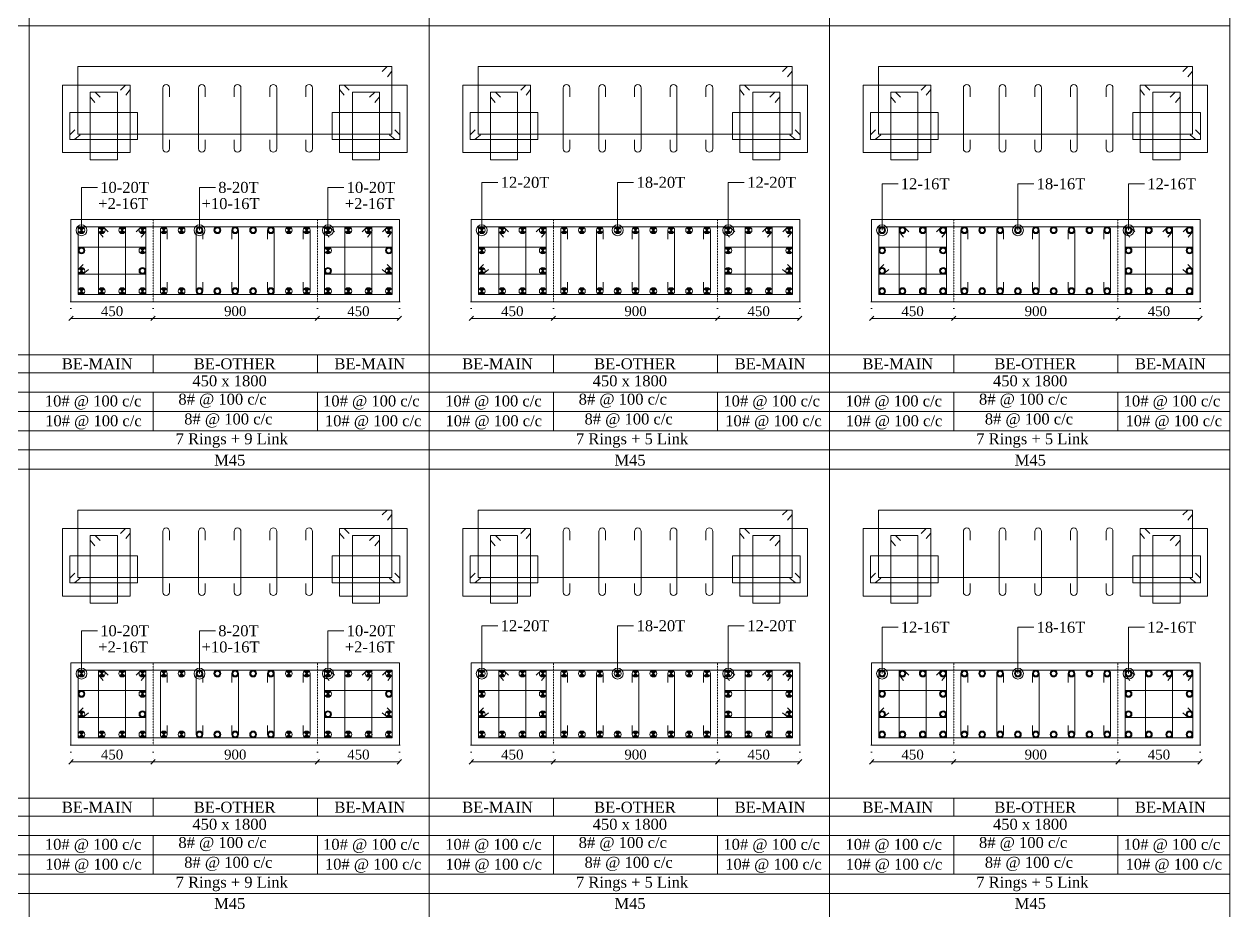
# Model space of a CAD drawing. Header units: millimetres. Extents: x 303 to 27724, y 300 to 68956.
# Drawn here: x 21117 to 27724, y 8264 to 13120 of the extents above; entities that cross this region are included whole.
import ezdxf

# ---------------------------------------------------------------- set-up
doc = ezdxf.new("R2010")
doc.units = ezdxf.units.MM
doc.linetypes.add('DOT2', pattern=[0.125, 0, -0.125])
doc.linetypes.add('HIDDEN', pattern=[0.375, 0.25, -0.125])
doc.layers.get('Defpoints').update_dxf_attribs({"lineweight": 0})
for name, color, linetype, lineweight in [('S-COL. STEEL DIA', 1, 'Continuous', 9), ('S-DIM FOOTING', 7, 'Continuous', 0), ('S-SECTION', 5, 'Continuous', 0), ('S-SECTION MARK', 7, 'Continuous', 0), ('S-SHEET', 7, 'Continuous', 0), ('S-STEEL', 1, 'Continuous', 9), ('S-STEEL-1', 1, 'Continuous', 0), ('S-TEXT', 7, 'Continuous', 0)]:
    doc.layers.add(name, color=color, linetype=linetype, lineweight=lineweight)
doc.styles.add('AR', font='ARIALUNI.TTF', dxfattribs={"width": 0.8})
doc.styles.add('S-ROMANS', font='times.ttf')
doc.styles.add('TEXT', font='times.ttf')
doc.dimstyles.new('100', dxfattribs={"dimtxt": 180, "dimasz": 80, "dimexe": 0.18, "dimexo": 0.0625, "dimgap": 1, "dimtad": 1, "dimdec": 0, "dimzin": 0, "dimdsep": 46, "dimtxsty": 'AR', "dimblk": 'DOT', "dimcen": 0.09, "dimse1": 1, "dimse2": 1, "dimclrd": 50, "dimclrt": 256, "dimadec": 0, "dimazin": 0, "dimtfac": 1, "dimtdec": 0, "dimtix": 1, "dimtofl": 0, "dimtmove": 2, "dimatfit": 0, "dimfxl": 1, "dimtolj": 1, "dimtzin": 0, "dimlwd": -1, "dimarcsym": 0})
doc.dimstyles.new('SETU', dxfattribs={"dimtxt": 230, "dimasz": 0.2, "dimexe": 0.1, "dimexo": 0.1, "dimgap": 0.05, "dimtad": 1, "dimdec": 0, "dimzin": 0, "dimdsep": 46, "dimtxsty": 'TEXT', "dimblk": 'OBLIQUE', "dimcen": 0.09, "dimdle": 0.1, "dimclrd": 4, "dimclre": 256, "dimclrt": 256, "dimadec": 1, "dimazin": 0, "dimtfac": 1, "dimtdec": 0, "dimtix": 1, "dimtofl": 0, "dimtmove": 2, "dimatfit": 0, "dimfxl": 1, "dimtolj": 1, "dimtzin": 0, "dimlwd": -1, "dimlwe": -1, "dimarcsym": 1})

# ---------------------------------------------------------------- blocks, each defined once
blk = doc.blocks.new('*U18')
at = {"layer": 'S-COL. STEEL DIA'}
h = blk.add_hatch(color=256, dxfattribs=at)
h.dxf.hatch_style = 1
h.paths.add_polyline_path([(0, 0), (0, -18.5, 0.198912), (13, -13)])
h.paths.add_polyline_path([(0, 0), (-13, -13, 0.198912), (0, -18.5)])
h.paths.add_polyline_path([(0, 18.5, 0.198912), (-13, 13), (0, 0)])
h.paths.add_polyline_path([(13, 13, 0.198912), (0, 18.5), (0, 0)])
at = {"layer": 'S-COL. STEEL DIA', "lineweight": 5}
for p, q in [((-13, 13), (13, -13)), ((13, 13), (-13, -13))]:
    blk.add_line(p, q, dxfattribs=at)
blk.add_circle((0, 0), 18.5, dxfattribs=at)
blk = doc.blocks.new('*U4')
at = {"layer": 'S-COL. STEEL DIA'}
h = blk.add_hatch(color=256, dxfattribs=at)
h.dxf.hatch_style = 1
h.paths.add_polyline_path([(-18.5, 0, 1), (18.5, 0, 1)])
h.paths.add_polyline_path([(13, 0, -1), (-13, 0, -1)], flags=16)
at = {"layer": 'S-COL. STEEL DIA', "lineweight": 5}
for radius in [18.5, 13]:
    blk.add_circle((0, 0), radius, dxfattribs=at)
blk = doc.blocks.new('_Oblique')
at = {"color": 0, "linetype": 'ByBlock', "lineweight": -2}
blk.add_line((-0.5, -0.5), (0.5, 0.5), dxfattribs=at)
blk = doc.blocks.new('*D959')
at = {"layer": 'Defpoints', "color": 0}
for p in [(1850274.2, 621921.4), (1850724.2, 621921.4), (1850724.2, 621829.9)]:
    blk.add_point(p, dxfattribs=at)
at = {"layer": 'S-DIM FOOTING', "linetype": 'DOT2', "ltscale": 300}
for p, q in [((1850274.2, 621921.3), (1850274.2, 621829.8)), ((1850724.2, 621921.3), (1850724.2, 621829.8))]:
    blk.add_line(p, q, dxfattribs=at)
at = {"layer": 'S-DIM FOOTING', "ltscale": 300}
blk.add_line((1850274.1, 621829.9), (1850724.3, 621829.9), dxfattribs=at)
at = {"layer": 'S-DIM FOOTING', "linetype": 'ByBlock', "xscale": 24, "yscale": 24, "zscale": 24, "rotation": 180}
blk.add_blockref('_Oblique', (1850274.2, 621829.9), dxfattribs=at)
at = {"layer": 'S-DIM FOOTING', "linetype": 'ByBlock', "xscale": 24, "yscale": 24, "zscale": 24}
blk.add_blockref('_Oblique', (1850724.2, 621829.9), dxfattribs=at)
at = {"layer": 'S-DIM FOOTING', "insert": (1850499.2, 621869.4), "char_height": 54, "attachment_point": 5, "style": 'TEXT'}
blk.add_mtext('\\A1;450', dxfattribs=at)
blk = doc.blocks.new('*D960')
at = {"layer": 'Defpoints', "color": 0}
for p in [(1850724.2, 621921.4), (1851624.2, 621921.4), (1850724.2, 621829.9)]:
    blk.add_point(p, dxfattribs=at)
at = {"layer": 'S-DIM FOOTING', "linetype": 'DOT2', "ltscale": 300}
for p, q in [((1850724.2, 621921.3), (1850724.2, 621829.8)), ((1851624.2, 621921.3), (1851624.2, 621829.8))]:
    blk.add_line(p, q, dxfattribs=at)
at = {"layer": 'S-DIM FOOTING', "ltscale": 300}
blk.add_line((1851624.3, 621829.9), (1850724.1, 621829.9), dxfattribs=at)
at = {"layer": 'S-DIM FOOTING', "linetype": 'ByBlock', "xscale": 24, "yscale": 24, "zscale": 24, "rotation": 180}
blk.add_blockref('_Oblique', (1850724.2, 621829.9), dxfattribs=at)
at = {"layer": 'S-DIM FOOTING', "linetype": 'ByBlock', "xscale": 24, "yscale": 24, "zscale": 24}
blk.add_blockref('_Oblique', (1851624.2, 621829.9), dxfattribs=at)
at = {"layer": 'S-DIM FOOTING', "insert": (1851174.2, 621869.5), "char_height": 54, "attachment_point": 5, "style": 'TEXT'}
blk.add_mtext('\\A1;900', dxfattribs=at)
blk = doc.blocks.new('*D961')
at = {"layer": 'Defpoints', "color": 0}
for p in [(1851624.2, 621921.4), (1852074.2, 621921.4), (1852074.2, 621829.9)]:
    blk.add_point(p, dxfattribs=at)
at = {"layer": 'S-DIM FOOTING', "linetype": 'DOT2', "ltscale": 300}
for p, q in [((1851624.2, 621921.3), (1851624.2, 621829.8)), ((1852074.2, 621921.3), (1852074.2, 621829.8))]:
    blk.add_line(p, q, dxfattribs=at)
at = {"layer": 'S-DIM FOOTING', "ltscale": 300}
blk.add_line((1851624.1, 621829.9), (1852074.3, 621829.9), dxfattribs=at)
at = {"layer": 'S-DIM FOOTING', "linetype": 'ByBlock', "xscale": 24, "yscale": 24, "zscale": 24, "rotation": 180}
blk.add_blockref('_Oblique', (1851624.2, 621829.9), dxfattribs=at)
at = {"layer": 'S-DIM FOOTING', "linetype": 'ByBlock', "xscale": 24, "yscale": 24, "zscale": 24}
blk.add_blockref('_Oblique', (1852074.2, 621829.9), dxfattribs=at)
at = {"layer": 'S-DIM FOOTING', "insert": (1851849.2, 621869.4), "char_height": 54, "attachment_point": 5, "style": 'TEXT'}
blk.add_mtext('\\A1;450', dxfattribs=at)
blk = doc.blocks.new('_Dot')
at = {"linetype": 'ByBlock', "lineweight": -2}
blk.add_line((-0.5, 0), (-1, 0), dxfattribs=at)
at = {"linetype": 'ByBlock', "const_width": 0.5}
blk.add_lwpolyline([(-0.25, 0, 1), (0.25, 0, 1)], format="xyb", close=True, dxfattribs=at)
blk = doc.blocks.new('*D962')
at = {"layer": 'Defpoints', "color": 0}
for p in [(1852467.8, 621921.4), (1852917.8, 621921.4), (1852917.8, 621829.9)]:
    blk.add_point(p, dxfattribs=at)
at = {"layer": 'S-DIM FOOTING', "linetype": 'DOT2', "ltscale": 300}
for p, q in [((1852467.8, 621921.3), (1852467.8, 621829.8)), ((1852917.8, 621921.3), (1852917.8, 621829.8))]:
    blk.add_line(p, q, dxfattribs=at)
at = {"layer": 'S-DIM FOOTING', "ltscale": 300}
blk.add_line((1852467.6, 621829.9), (1852917.9, 621829.9), dxfattribs=at)
at = {"layer": 'S-DIM FOOTING', "linetype": 'ByBlock', "xscale": 24, "yscale": 24, "zscale": 24, "rotation": 180}
blk.add_blockref('_Oblique', (1852467.8, 621829.9), dxfattribs=at)
at = {"layer": 'S-DIM FOOTING', "linetype": 'ByBlock', "xscale": 24, "yscale": 24, "zscale": 24}
blk.add_blockref('_Oblique', (1852917.8, 621829.9), dxfattribs=at)
at = {"layer": 'S-DIM FOOTING', "insert": (1852692.8, 621869.4), "char_height": 54, "attachment_point": 5, "style": 'TEXT'}
blk.add_mtext('\\A1;450', dxfattribs=at)
blk = doc.blocks.new('*D963')
at = {"layer": 'Defpoints', "color": 0}
for p in [(1852917.8, 621921.4), (1853817.8, 621921.4), (1852917.8, 621829.9)]:
    blk.add_point(p, dxfattribs=at)
at = {"layer": 'S-DIM FOOTING', "linetype": 'DOT2', "ltscale": 300}
for p, q in [((1852917.8, 621921.3), (1852917.8, 621829.8)), ((1853817.8, 621921.3), (1853817.8, 621829.8))]:
    blk.add_line(p, q, dxfattribs=at)
at = {"layer": 'S-DIM FOOTING', "ltscale": 300}
blk.add_line((1853817.9, 621829.9), (1852917.6, 621829.9), dxfattribs=at)
at = {"layer": 'S-DIM FOOTING', "linetype": 'ByBlock', "xscale": 24, "yscale": 24, "zscale": 24, "rotation": 180}
blk.add_blockref('_Oblique', (1852917.8, 621829.9), dxfattribs=at)
at = {"layer": 'S-DIM FOOTING', "linetype": 'ByBlock', "xscale": 24, "yscale": 24, "zscale": 24}
blk.add_blockref('_Oblique', (1853817.8, 621829.9), dxfattribs=at)
at = {"layer": 'S-DIM FOOTING', "insert": (1853367.8, 621869.5), "char_height": 54, "attachment_point": 5, "style": 'TEXT'}
blk.add_mtext('\\A1;900', dxfattribs=at)
blk = doc.blocks.new('*D964')
at = {"layer": 'Defpoints', "color": 0}
for p in [(1853817.8, 621921.4), (1854267.8, 621921.4), (1854267.8, 621829.9)]:
    blk.add_point(p, dxfattribs=at)
at = {"layer": 'S-DIM FOOTING', "linetype": 'DOT2', "ltscale": 300}
for p, q in [((1853817.8, 621921.3), (1853817.8, 621829.8)), ((1854267.8, 621921.3), (1854267.8, 621829.8))]:
    blk.add_line(p, q, dxfattribs=at)
at = {"layer": 'S-DIM FOOTING', "ltscale": 300}
blk.add_line((1853817.6, 621829.9), (1854267.9, 621829.9), dxfattribs=at)
at = {"layer": 'S-DIM FOOTING', "linetype": 'ByBlock', "xscale": 24, "yscale": 24, "zscale": 24, "rotation": 180}
blk.add_blockref('_Oblique', (1853817.8, 621829.9), dxfattribs=at)
at = {"layer": 'S-DIM FOOTING', "linetype": 'ByBlock', "xscale": 24, "yscale": 24, "zscale": 24}
blk.add_blockref('_Oblique', (1854267.8, 621829.9), dxfattribs=at)
at = {"layer": 'S-DIM FOOTING', "insert": (1854042.8, 621869.4), "char_height": 54, "attachment_point": 5, "style": 'TEXT'}
blk.add_mtext('\\A1;450', dxfattribs=at)
blk = doc.blocks.new('*D1011')
at = {"layer": 'Defpoints', "color": 0}
for p in [(1854661.3, 621921.4), (1855111.3, 621921.4), (1855111.3, 621829.9)]:
    blk.add_point(p, dxfattribs=at)
at = {"layer": 'S-DIM FOOTING', "linetype": 'DOT2', "ltscale": 300}
for p, q in [((1854661.3, 621921.3), (1854661.3, 621829.8)), ((1855111.3, 621921.3), (1855111.3, 621829.8))]:
    blk.add_line(p, q, dxfattribs=at)
at = {"layer": 'S-DIM FOOTING', "ltscale": 300}
blk.add_line((1854661.2, 621829.9), (1855111.4, 621829.9), dxfattribs=at)
at = {"layer": 'S-DIM FOOTING', "linetype": 'ByBlock', "xscale": 24, "yscale": 24, "zscale": 24, "rotation": 180}
blk.add_blockref('_Oblique', (1854661.3, 621829.9), dxfattribs=at)
at = {"layer": 'S-DIM FOOTING', "linetype": 'ByBlock', "xscale": 24, "yscale": 24, "zscale": 24}
blk.add_blockref('_Oblique', (1855111.3, 621829.9), dxfattribs=at)
at = {"layer": 'S-DIM FOOTING', "insert": (1854886.3, 621869.4), "char_height": 54, "attachment_point": 5, "style": 'TEXT'}
blk.add_mtext('\\A1;450', dxfattribs=at)
blk = doc.blocks.new('*D1012')
at = {"layer": 'Defpoints', "color": 0}
for p in [(1855111.3, 621921.4), (1856011.3, 621921.4), (1855111.3, 621829.9)]:
    blk.add_point(p, dxfattribs=at)
at = {"layer": 'S-DIM FOOTING', "linetype": 'DOT2', "ltscale": 300}
for p, q in [((1855111.3, 621921.3), (1855111.3, 621829.8)), ((1856011.3, 621921.3), (1856011.3, 621829.8))]:
    blk.add_line(p, q, dxfattribs=at)
at = {"layer": 'S-DIM FOOTING', "ltscale": 300}
blk.add_line((1856011.4, 621829.9), (1855111.2, 621829.9), dxfattribs=at)
at = {"layer": 'S-DIM FOOTING', "linetype": 'ByBlock', "xscale": 24, "yscale": 24, "zscale": 24, "rotation": 180}
blk.add_blockref('_Oblique', (1855111.3, 621829.9), dxfattribs=at)
at = {"layer": 'S-DIM FOOTING', "linetype": 'ByBlock', "xscale": 24, "yscale": 24, "zscale": 24}
blk.add_blockref('_Oblique', (1856011.3, 621829.9), dxfattribs=at)
at = {"layer": 'S-DIM FOOTING', "insert": (1855561.3, 621869.5), "char_height": 54, "attachment_point": 5, "style": 'TEXT'}
blk.add_mtext('\\A1;900', dxfattribs=at)
blk = doc.blocks.new('*D1013')
at = {"layer": 'Defpoints', "color": 0}
for p in [(1856011.3, 621921.4), (1856461.3, 621921.4), (1856461.3, 621829.9)]:
    blk.add_point(p, dxfattribs=at)
at = {"layer": 'S-DIM FOOTING', "linetype": 'DOT2', "ltscale": 300}
for p, q in [((1856011.3, 621921.3), (1856011.3, 621829.8)), ((1856461.3, 621921.3), (1856461.3, 621829.8))]:
    blk.add_line(p, q, dxfattribs=at)
at = {"layer": 'S-DIM FOOTING', "ltscale": 300}
blk.add_line((1856011.2, 621829.9), (1856461.4, 621829.9), dxfattribs=at)
at = {"layer": 'S-DIM FOOTING', "linetype": 'ByBlock', "xscale": 24, "yscale": 24, "zscale": 24, "rotation": 180}
blk.add_blockref('_Oblique', (1856011.3, 621829.9), dxfattribs=at)
at = {"layer": 'S-DIM FOOTING', "linetype": 'ByBlock', "xscale": 24, "yscale": 24, "zscale": 24}
blk.add_blockref('_Oblique', (1856461.3, 621829.9), dxfattribs=at)
at = {"layer": 'S-DIM FOOTING', "insert": (1856236.3, 621869.4), "char_height": 54, "attachment_point": 5, "style": 'TEXT'}
blk.add_mtext('\\A1;450', dxfattribs=at)
blk = doc.blocks.new('ERG')
at = {"layer": 'S-SECTION', "color": 8, "linetype": 'HIDDEN', "ltscale": 0.1, "elevation": 2.5}
for points in [[(1850724.2, 621921.4), (1850724.2, 622371.4), (1850274.2, 622371.4), (1850274.2, 621921.4)], [(1851624.2, 621921.4), (1851624.2, 622371.4), (1852074.2, 622371.4), (1852074.2, 621921.4)], [(1852917.8, 621921.4), (1852917.8, 622371.4), (1852467.8, 622371.4), (1852467.8, 621921.4)], [(1853817.8, 621921.4), (1853817.8, 622371.4), (1854267.8, 622371.4), (1854267.8, 621921.4)]]:
    blk.add_lwpolyline(points, close=True, dxfattribs=at)
at = {"layer": 'S-SECTION', "elevation": 2.5}
for points in [[(1850274.2, 622371.4), (1850274.2, 621921.4), (1852074.2, 621921.4), (1852074.2, 622371.4)], [(1852467.8, 622371.4), (1852467.8, 621921.4), (1854267.8, 621921.4), (1854267.8, 622371.4)]]:
    blk.add_lwpolyline(points, close=True, dxfattribs=at)
at = {"layer": 'S-SHEET'}
for p, q in [((1850724.2, 621631.3, 2.2), (1850724.2, 621531.7, 2.2)), ((1851624.2, 621631.3, 2.2), (1851624.2, 621531.7, 2.2)), ((1852917.8, 621631.3, 2.2), (1852917.8, 621531.7, 2.2)), ((1853817.8, 621631.3, 2.2), (1853817.8, 621531.7, 2.2)), ((1850724.2, 621426.5, 2.2), (1850724.2, 621215.2, 2.2)), ((1851624.2, 621426.5, 2.2), (1851624.2, 621215.2, 2.2)), ((1852917.8, 621426.5, 2.2), (1852917.8, 621215.2, 2.2)), ((1853817.8, 621426.5, 2.2), (1853817.8, 621215.2, 2.2))]:
    blk.add_line(p, q, dxfattribs=at)
at = {"layer": 'S-STEEL', "color": 1}
for points, elevation in [([(1851979.5, 623181.7), (1852007.1, 623209), (1852033.1, 623209), (1852033.1, 622839), (1850311.5, 622839), (1850311.5, 623209), (1852033.1, 623209), (1852033.1, 623184), (1852007.9, 623153.1)], 2.7), ([(1854173.1, 623181.7), (1854200.6, 623209), (1854226.6, 623209), (1854226.6, 622839), (1852505.1, 622839), (1852505.1, 623209), (1854226.6, 623209), (1854226.6, 623184), (1854201.5, 623153.1)], 2.7), ([(1851981.4, 622304.1), (1852009, 622331.4), (1852035, 622331.4), (1852035, 621961.4), (1850313.4, 621961.4), (1850313.4, 622331.4), (1852035, 622331.4), (1852035, 622306.4), (1852009.8, 622275.5)], 2.5), ([(1854175, 622304.1), (1854202.5, 622331.4), (1854228.5, 622331.4), (1854228.5, 621961.4), (1852507, 621961.4), (1852507, 622331.4), (1854228.5, 622331.4), (1854228.5, 622306.4), (1854203.3, 622275.5)], 2.5)]:
    blk.add_lwpolyline(points, dxfattribs=dict(at, elevation=elevation))
at = {"layer": 'S-STEEL', "color": 3, "elevation": 2.5}
for points in [[(1850814.1, 622807.4), (1850814.1, 622759, -1), (1850777.2, 622759), (1850777.2, 623092.1, -1), (1850814.1, 623092.1), (1850814.1, 623043.6)], [(1851009.9, 622807.4), (1851009.9, 622759, -1), (1850973, 622759), (1850973, 623092.1, -1), (1851009.9, 623092.1), (1851009.9, 623043.6)], [(1851168.7, 622807.4), (1851168.7, 622759, 1), (1851205.6, 622759), (1851205.6, 623092.1, 1), (1851168.7, 623092.1), (1851168.7, 623043.6)], [(1851364.5, 622807.4), (1851364.5, 622759, 1), (1851401.4, 622759), (1851401.4, 623092.1, 1), (1851364.5, 623092.1), (1851364.5, 623043.6)], [(1851560.3, 622807.4), (1851560.3, 622759, 1), (1851597.2, 622759), (1851597.2, 623092.1, 1), (1851560.3, 623092.1), (1851560.3, 623043.6)], [(1853007.7, 622807.4), (1853007.7, 622759, -1), (1852970.8, 622759), (1852970.8, 623092.1, -1), (1853007.7, 623092.1), (1853007.7, 623043.6)], [(1853203.4, 622807.4), (1853203.4, 622759, -1), (1853166.5, 622759), (1853166.5, 623092.1, -1), (1853203.4, 623092.1), (1853203.4, 623043.6)], [(1853362.3, 622807.4), (1853362.3, 622759, 1), (1853399.2, 622759), (1853399.2, 623092.1, 1), (1853362.3, 623092.1), (1853362.3, 623043.6)], [(1853558.1, 622807.4), (1853558.1, 622759, 1), (1853595, 622759), (1853595, 623092.1, 1), (1853558.1, 623092.1), (1853558.1, 623043.6)], [(1853753.9, 622807.4), (1853753.9, 622759, 1), (1853790.8, 622759), (1853790.8, 623092.1, 1), (1853753.9, 623092.1), (1853753.9, 623043.6)], [(1850801.1, 622028.3), (1850801.1, 621979.9, -1), (1850764.2, 621979.9), (1850764.2, 622313, -1), (1850801.1, 622313), (1850801.1, 622264.5)], [(1850996.9, 622028.3), (1850996.9, 621979.9, -1), (1850960, 621979.9), (1850960, 622313, -1), (1850996.9, 622313), (1850996.9, 622264.5)], [(1851155.7, 622028.3), (1851155.7, 621979.9, 1), (1851192.6, 621979.9), (1851192.6, 622313, 1), (1851155.7, 622313), (1851155.7, 622264.5)], [(1851351.5, 622028.3), (1851351.5, 621979.9, 1), (1851388.4, 621979.9), (1851388.4, 622313, 1), (1851351.5, 622313), (1851351.5, 622264.5)], [(1851547.3, 622028.3), (1851547.3, 621979.9, 1), (1851584.2, 621979.9), (1851584.2, 622313, 1), (1851547.3, 622313), (1851547.3, 622264.5)], [(1852994.7, 622028.3), (1852994.7, 621979.9, -1), (1852957.8, 621979.9), (1852957.8, 622313, -1), (1852994.7, 622313), (1852994.7, 622264.5)], [(1853190.4, 622028.3), (1853190.4, 621979.9, -1), (1853153.5, 621979.9), (1853153.5, 622313, -1), (1853190.4, 622313), (1853190.4, 622264.5)], [(1853349.3, 622028.3), (1853349.3, 621979.9, 1), (1853386.2, 621979.9), (1853386.2, 622313, 1), (1853349.3, 622313), (1853349.3, 622264.5)], [(1853545.1, 622028.3), (1853545.1, 621979.9, 1), (1853582, 621979.9), (1853582, 622313, 1), (1853545.1, 622313), (1853545.1, 622264.5)], [(1853740.9, 622028.3), (1853740.9, 621979.9, 1), (1853777.8, 621979.9), (1853777.8, 622313, 1), (1853740.9, 622313), (1853740.9, 622264.5)]]:
    blk.add_lwpolyline(points, format="xyb", dxfattribs=at)
at = {"layer": 'S-STEEL-1', "color": 6, "elevation": 2.5}
for points in [[(1850545.8, 623080.7), (1850573.3, 623108), (1850599.4, 623108), (1850599.3, 622738), (1850228.6, 622738), (1850228.6, 623108), (1850599.4, 623108), (1850599.4, 623083), (1850574.2, 623052.1)], [(1851798.8, 623080.7), (1851771.3, 623108), (1851745.2, 623108), (1851745.2, 622738), (1852116, 622738), (1852116, 623108), (1851745.2, 623108), (1851745.2, 623083), (1851770.4, 623052.1)], [(1852739.4, 623080.7), (1852766.9, 623108), (1852792.9, 623108), (1852792.9, 622738), (1852422.2, 622738), (1852422.2, 623108), (1852792.9, 623108), (1852792.9, 623083), (1852767.7, 623052.1)], [(1853992.3, 623080.7), (1853964.8, 623108), (1853938.8, 623108), (1853938.8, 622738), (1854309.6, 622738), (1854309.5, 623108), (1853938.8, 623108), (1853938.8, 623083), (1853964, 623052.1)], [(1850630.6, 622304.1), (1850658.1, 622331.4), (1850684.1, 622331.4), (1850684.1, 621961.4), (1850313.4, 621961.4), (1850313.4, 622331.4), (1850684.1, 622331.4), (1850684.1, 622306.4), (1850659, 622275.5)], [(1851717.8, 622304.1), (1851690.3, 622331.4), (1851664.2, 622331.4), (1851664.2, 621961.4), (1852035, 621961.4), (1852035, 622331.4), (1851664.2, 622331.4), (1851664.2, 622306.4), (1851689.4, 622275.5)], [(1852824.2, 622304.1), (1852851.7, 622331.4), (1852877.7, 622331.4), (1852877.7, 621961.4), (1852507, 621961.4), (1852507, 622331.4), (1852877.7, 622331.4), (1852877.7, 622306.4), (1852852.5, 622275.5)], [(1853911.3, 622304.1), (1853883.8, 622331.4), (1853857.8, 622331.4), (1853857.8, 621961.4), (1854228.5, 621961.4), (1854228.5, 622331.4), (1853857.8, 622331.4), (1853857.8, 622306.4), (1853883, 622275.5)]]:
    blk.add_lwpolyline(points, dxfattribs=at)
at = {"layer": 'S-STEEL-1', "color": 41}
for points, elevation in [([(1850433.7, 623041.3), (1850406.2, 623068.6), (1850380.2, 623068.6), (1850380.2, 622698.6), (1850528.2, 622698.6), (1850528.2, 623068.6), (1850380.2, 623068.6), (1850380.2, 623043.6), (1850405.3, 623012.7)], 2.7), ([(1851910.9, 623041.3), (1851938.4, 623068.6), (1851964.4, 623068.6), (1851964.4, 622698.6), (1851816.4, 622698.6), (1851816.4, 623068.6), (1851964.4, 623068.6), (1851964.4, 623043.6), (1851939.2, 623012.7)], 2.7), ([(1852627.3, 623041.3), (1852599.7, 623068.6), (1852573.7, 623068.6), (1852573.7, 622698.6), (1852721.8, 622698.6), (1852721.8, 623068.6), (1852573.7, 623068.6), (1852573.7, 623043.6), (1852598.9, 623012.7)], 2.7), ([(1854104.5, 623041.3), (1854132, 623068.6), (1854158, 623068.6), (1854158, 622698.6), (1854010, 622698.6), (1854010, 623068.6), (1854158, 623068.6), (1854158, 623043.6), (1854132.8, 623012.7)], 2.7), ([(1850296, 622863.3), (1850268.7, 622835.7), (1850268.7, 622809.7), (1850639.5, 622809.7), (1850639.5, 622957.8), (1850268.7, 622957.8), (1850268.7, 622809.7), (1850293.7, 622809.7), (1850324.6, 622834.9)], 2.7), ([(1852048.6, 622863.3), (1852075.9, 622835.7), (1852075.9, 622809.7), (1851705.1, 622809.7), (1851705.1, 622957.8), (1852075.9, 622957.8), (1852075.9, 622809.7), (1852050.9, 622809.7), (1852020, 622834.9)], 2.7), ([(1852489.6, 622863.3), (1852462.3, 622835.7), (1852462.3, 622809.7), (1852833, 622809.7), (1852833, 622957.8), (1852462.3, 622957.8), (1852462.3, 622809.7), (1852487.3, 622809.7), (1852518.2, 622834.9)], 2.7), ([(1854242.1, 622863.3), (1854269.4, 622835.7), (1854269.4, 622809.7), (1853898.7, 622809.7), (1853898.7, 622957.8), (1854269.4, 622957.8), (1854269.4, 622809.7), (1854244.4, 622809.7), (1854213.5, 622834.9)], 2.7), ([(1850478.4, 622304.1), (1850450.9, 622331.4), (1850424.8, 622331.4), (1850424.8, 621961.4), (1850572.9, 621961.4), (1850572.9, 622331.4), (1850424.8, 622331.4), (1850424.8, 622306.4), (1850450, 622275.5)], 2.5), ([(1851870, 622304.1), (1851897.5, 622331.4), (1851923.5, 622331.4), (1851923.5, 621961.4), (1851775.5, 621961.4), (1851775.5, 622331.4), (1851923.5, 622331.4), (1851923.5, 622306.4), (1851898.3, 622275.5)], 2.5), ([(1852672, 622304.1), (1852644.4, 622331.4), (1852618.4, 622331.4), (1852618.4, 621961.4), (1852766.4, 621961.4), (1852766.4, 622331.4), (1852618.4, 622331.4), (1852618.4, 622306.4), (1852643.6, 622275.5)], 2.5), ([(1854063.6, 622304.1), (1854091.1, 622331.4), (1854117.1, 622331.4), (1854117.1, 621961.4), (1853969.1, 621961.4), (1853969.1, 622331.4), (1854117.1, 622331.4), (1854117.1, 622306.4), (1854091.9, 622275.5)], 2.5), ([(1850340.7, 622126.1), (1850313.4, 622098.5), (1850313.4, 622072.5), (1850684.1, 622072.5), (1850684.1, 622220.6), (1850313.4, 622220.5), (1850313.4, 622072.5), (1850338.4, 622072.5), (1850369.3, 622097.7)], 2.5), ([(1852007.7, 622126.1), (1852035, 622098.5), (1852035, 622072.5), (1851664.2, 622072.5), (1851664.2, 622220.6), (1852035, 622220.5), (1852035, 622072.5), (1852010, 622072.5), (1851979.1, 622097.7)], 2.5), ([(1852534.3, 622126.1), (1852507, 622098.5), (1852507, 622072.5), (1852877.7, 622072.5), (1852877.7, 622220.6), (1852507, 622220.5), (1852507, 622072.5), (1852532, 622072.5), (1852562.9, 622097.7)], 2.5), ([(1854201.2, 622126.1), (1854228.5, 622098.5), (1854228.5, 622072.5), (1853857.8, 622072.5), (1853857.8, 622220.6), (1854228.5, 622220.5), (1854228.5, 622072.5), (1854203.5, 622072.5), (1854172.6, 622097.7)], 2.5)]:
    blk.add_lwpolyline(points, dxfattribs=dict(at, elevation=elevation))
at = {"layer": 'S-COL. STEEL DIA', "xscale": -1, "rotation": 180}
for p in [(1850331.8, 622313, 2.5), (1850782.6, 622313, 2.5), (1851682.6, 622313, 2.5), (1851793.9, 622313, 2.5), (1851905.3, 622313, 2.5), (1852525.4, 622313, 2.5), (1852976.2, 622313, 2.5), (1853876.2, 622313, 2.5), (1853987.5, 622313, 2.5), (1854098.8, 622313, 2.5)]:
    blk.add_blockref('*U18', p, dxfattribs=at)
at = {"layer": 'S-COL. STEEL DIA', "rotation": 180}
for name, p in [('*U18', (1850443.1, 622313, 2.5)), ('*U18', (1850554.4, 622313, 2.5)), ('*U18', (1850665.7, 622313, 2.5)), ('*U18', (1850880.5, 622313, 2.5)), ('*U4', (1850978.4, 622313, 2.5)), ('*U4', (1851076.3, 622313, 2.5)), ('*U4', (1851174.2, 622313, 2.5)), ('*U4', (1851272.1, 622313, 2.5)), ('*U4', (1851370, 622313, 2.5)), ('*U18', (1851467.9, 622313, 2.5)), ('*U18', (1851565.7, 622313, 2.5)), ('*U18', (1852016.6, 622313, 2.5)), ('*U18', (1852636.7, 622313, 2.5)), ('*U18', (1852748, 622313, 2.5)), ('*U18', (1852859.3, 622313, 2.5)), ('*U18', (1853074.1, 622313, 2.5)), ('*U18', (1853172, 622313, 2.5)), ('*U18', (1853269.9, 622313, 2.5)), ('*U18', (1853367.8, 622313, 2.5)), ('*U18', (1853465.6, 622313, 2.5)), ('*U18', (1853563.5, 622313, 2.5)), ('*U18', (1853661.4, 622313, 2.5)), ('*U18', (1853759.3, 622313, 2.5)), ('*U18', (1854210.1, 622313, 2.5))]:
    blk.add_blockref(name, p, dxfattribs=at)
at = {"layer": 'S-COL. STEEL DIA'}
for name, p in [('*U4', (1850331.8, 622201.9, 2.5)), ('*U18', (1851682.6, 622201.9, 2.5)), ('*U18', (1852525.4, 622201.9, 2.5)), ('*U18', (1853876.2, 622201.9, 2.5)), ('*U18', (1850331.8, 622090.9, 2.5)), ('*U4', (1851682.6, 622090.9, 2.5)), ('*U18', (1852525.4, 622090.9, 2.5)), ('*U18', (1853876.2, 622090.9, 2.5)), ('*U18', (1850331.8, 621979.9, 2.5)), ('*U18', (1850782.6, 621979.9, 2.5)), ('*U18', (1851682.6, 621979.9, 2.5)), ('*U18', (1851793.9, 621979.9, 2.5)), ('*U18', (1851905.3, 621979.9, 2.5)), ('*U18', (1852525.4, 621979.9, 2.5)), ('*U18', (1852976.2, 621979.9, 2.5)), ('*U18', (1853876.2, 621979.9, 2.5)), ('*U18', (1853987.5, 621979.9, 2.5)), ('*U18', (1854098.8, 621979.9, 2.5))]:
    blk.add_blockref(name, p, dxfattribs=at)
at = {"layer": 'S-COL. STEEL DIA', "xscale": -1}
for name, p in [('*U18', (1850665.7, 622201.9, 2.5)), ('*U4', (1852016.6, 622201.9, 2.5)), ('*U18', (1852859.3, 622201.9, 2.5)), ('*U18', (1854210.1, 622201.9, 2.5)), ('*U4', (1850665.7, 622090.9, 2.5)), ('*U18', (1852016.6, 622090.9, 2.5)), ('*U18', (1852859.3, 622090.9, 2.5)), ('*U18', (1854210.1, 622090.9, 2.5)), ('*U18', (1850443.1, 621979.9, 2.5)), ('*U18', (1850554.4, 621979.9, 2.5)), ('*U18', (1850665.7, 621979.9, 2.5)), ('*U18', (1850880.5, 621979.9, 2.5)), ('*U4', (1850978.4, 621979.9, 2.5)), ('*U4', (1851076.3, 621979.9, 2.5)), ('*U4', (1851174.2, 621979.9, 2.5)), ('*U4', (1851272.1, 621979.9, 2.5)), ('*U4', (1851370, 621979.9, 2.5)), ('*U18', (1851467.9, 621979.9, 2.5)), ('*U18', (1851565.7, 621979.9, 2.5)), ('*U18', (1852016.6, 621979.9, 2.5)), ('*U18', (1852636.7, 621979.9, 2.5)), ('*U18', (1852748, 621979.9, 2.5)), ('*U18', (1852859.3, 621979.9, 2.5)), ('*U18', (1853074.1, 621979.9, 2.5)), ('*U18', (1853172, 621979.9, 2.5)), ('*U18', (1853269.9, 621979.9, 2.5)), ('*U18', (1853367.8, 621979.9, 2.5)), ('*U18', (1853465.6, 621979.9, 2.5)), ('*U18', (1853563.5, 621979.9, 2.5)), ('*U18', (1853661.4, 621979.9, 2.5)), ('*U18', (1853759.3, 621979.9, 2.5)), ('*U18', (1854210.1, 621979.9, 2.5))]:
    blk.add_blockref(name, p, dxfattribs=at)
at = {"layer": 'S-TEXT', "color": 7, "style": 'TEXT'}
for s, p in [('10-20T', (1850434.5, 622517.6, 2.2)), ('8-20T', (1851081.1, 622517.6, 2.2)), ('10-20T', (1851785.3, 622517.6, 2.2)), ('12-20T', (1852629.3, 622545.3, 2.2)), ('18-20T', (1853373.8, 622545.3, 2.2)), ('12-20T', (1853980.1, 622545.3, 2.2)), ('+2-16T', (1850423.8, 622429, 2.2)), ('+10-16T', (1850990, 622429, 2.2)), ('+2-16T', (1851774.6, 622429, 2.2))]:
    blk.add_text(s, height=60, dxfattribs=at).set_placement(p)
at = {"layer": 'S-TEXT', "style": 'S-ROMANS'}
for s, p in [('BE-MAIN ', (1850224.2, 621551.5, 2.2)), ('BE-OTHER', (1850947.2, 621551.5, 2.2)), ('BE-MAIN ', (1851717.7, 621551.5, 2.2)), ('BE-MAIN ', (1852417.8, 621551.5, 2.2)), ('BE-OTHER', (1853140.8, 621551.5, 2.2)), ('BE-MAIN ', (1853911.3, 621551.5, 2.2)), ('450 x 1800', (1850939.5, 621458.2, 2.2)), ('450 x 1800', (1853133, 621458.2, 2.2)), ('10# @ 100 c/c', (1850131.2, 621348, 2.2)), ('8# @ 100 c/c', (1850862.7, 621358, 2.2)), ('10# @ 100 c/c', (1851655.7, 621348, 2.2)), ('10# @ 100 c/c', (1852324.8, 621348, 2.2)), ('8# @ 100 c/c', (1853056.3, 621358, 2.2)), ('10# @ 100 c/c', (1853849.3, 621348, 2.2)), ('8# @ 100 c/c', (1850894.7, 621249.4, 2.2)), ('8# @ 100 c/c', (1853088.3, 621249.4, 2.2)), ('10# @ 100 c/c', (1850132.7, 621239.4, 2.2)), ('10# @ 100 c/c', (1851665.7, 621239.4, 2.2)), ('10# @ 100 c/c', (1852326.3, 621239.4, 2.2)), ('10# @ 100 c/c', (1853859.3, 621239.4, 2.2)), ('7 Rings + 9 Link', (1850847.9, 621140.9, 2.2)), ('7 Rings + 5 Link', (1853041.4, 621140.9, 2.2)), ('M45', (1851058.4, 621024.2, 2.2)), ('M45', (1853251.9, 621024.2, 2.2))]:
    blk.add_text(s, height=60, dxfattribs=at).set_placement(p)
at = {"layer": 'S-DIM FOOTING', "ltscale": 300}
for base, p1, p2, picture, middle in [((1850724.2, 621829.9, 2.2), (1850274.2, 621921.4, 2.5), (1850724.2, 621921.4, 2.5), '*D959', (1850499.2, 621869.4, 2.2)), ((1852074.2, 621829.9, 2.2), (1851624.2, 621921.4, 2.5), (1852074.2, 621921.4, 2.5), '*D961', (1851849.2, 621869.4, 2.2)), ((1852917.8, 621829.9, 2.2), (1852467.8, 621921.4, 2.5), (1852917.8, 621921.4, 2.5), '*D962', (1852692.8, 621869.4, 2.2)), ((1854267.8, 621829.9, 2.2), (1853817.8, 621921.4, 2.5), (1854267.8, 621921.4, 2.5), '*D964', (1854042.8, 621869.4, 2.2))]:
    dim = blk.add_linear_dim(base=base, p1=p1, p2=p2, dimstyle='SETU', override={"dimscale": 1.2, "dimtxt": 45, "dimasz": 20, "dimgap": 10, "dimblk1": 'Oblique', "dimblk2": 'Oblique', "dimsah": 1, "dimclrd": 256, "dimarcsym": 1}, dxfattribs=at)
    dim.commit()
    dim.dimension.update_dxf_attribs({"geometry": picture, "text_midpoint": middle})
for base, p1, p2, picture, middle in [((1850724.2, 621829.9, 2.2), (1851624.2, 621921.4, 2.5), (1850724.2, 621921.4, 2.5), '*D960', (1851174.2, 621869.5, 2.2)), ((1852917.8, 621829.9, 2.2), (1853817.8, 621921.4, 2.5), (1852917.8, 621921.4, 2.5), '*D963', (1853367.8, 621869.5, 2.2))]:
    dim = blk.add_linear_dim(base=base, p1=p1, p2=p2, angle=180, dimstyle='SETU', override={"dimscale": 1.2, "dimtxt": 45, "dimasz": 20, "dimgap": 10, "dimblk1": 'Oblique', "dimblk2": 'Oblique', "dimsah": 1, "dimclrd": 256, "dimarcsym": 1}, dxfattribs=at)
    dim.commit()
    dim.dimension.update_dxf_attribs({"geometry": picture, "text_midpoint": middle})
at = {"layer": 'S-SECTION MARK'}
for points in [[(1852525.4, 622313, 2.5), (1852525.4, 622575.1, 2.5), (1852612.9, 622575.1, 2.5)], [(1853269.9, 622313, 2.5), (1853269.9, 622575.1, 2.5), (1853357.3, 622575.1, 2.5)], [(1853876.2, 622313, 2.5), (1853876.2, 622575.1, 2.5), (1853963.7, 622575.1, 2.5)], [(1850331.8, 622313, 2.5), (1850331.8, 622547.4, 2.5), (1850419.3, 622547.4, 2.5)], [(1850978.4, 622313, 2.5), (1850978.4, 622547.4, 2.5), (1851065.9, 622547.4, 2.5)], [(1851682.6, 622313, 2.5), (1851682.6, 622547.4, 2.5), (1851770.1, 622547.4, 2.5)]]:
    blk.add_leader(points, dimstyle='100', override={"dimasz": 60, "dimtad": 0, "dimclrd": 256, "dimldrblk": 'DotBlank', "dimfxl": 50, "dimfxlon": 1, "dimarcsym": 1}, dxfattribs=at)
blk = doc.blocks.new('XX')
at = {"layer": 'S-SECTION', "color": 8, "linetype": 'HIDDEN', "ltscale": 0.1, "elevation": 6.6}
for points in [[(1855111.3, 621921.4), (1855111.3, 622371.4), (1854661.3, 622371.4), (1854661.3, 621921.4)], [(1856011.3, 621921.4), (1856011.3, 622371.4), (1856461.3, 622371.4), (1856461.3, 621921.4)]]:
    blk.add_lwpolyline(points, close=True, dxfattribs=at)
at = {"layer": 'S-SECTION', "elevation": 6.6}
blk.add_lwpolyline([(1854661.3, 622371.4), (1854661.3, 621921.4), (1856461.3, 621921.4), (1856461.3, 622371.4)], close=True, dxfattribs=at)
at = {"layer": 'S-SHEET'}
for p, q in [((1855111.3, 621631.3, 6.4), (1855111.3, 621531.7, 6.4)), ((1856011.3, 621631.3, 6.4), (1856011.3, 621531.7, 6.4)), ((1855111.3, 621426.5, 6.4), (1855111.3, 621215.2, 6.4)), ((1856011.3, 621426.5, 6.4), (1856011.3, 621215.2, 6.4))]:
    blk.add_line(p, q, dxfattribs=at)
at = {"layer": 'S-STEEL', "color": 1}
for points, elevation in [([(1856366.7, 623181.7), (1856394.2, 623209), (1856420.2, 623209), (1856420.2, 622839), (1854698.6, 622839), (1854698.6, 623209), (1856420.2, 623209), (1856420.2, 623184), (1856395, 623153.1)], 6.9), ([(1856368.6, 622304.1), (1856396.1, 622331.4), (1856422.1, 622331.4), (1856422.1, 621961.4), (1854700.5, 621961.4), (1854700.5, 622331.4), (1856422.1, 622331.4), (1856422.1, 622306.4), (1856396.9, 622275.5)], 6.6)]:
    blk.add_lwpolyline(points, dxfattribs=dict(at, elevation=elevation))
at = {"layer": 'S-STEEL', "color": 3, "elevation": 6.6}
for points in [[(1855201.2, 622807.4), (1855201.2, 622759, -1), (1855164.3, 622759), (1855164.3, 623092.1, -1), (1855201.2, 623092.1), (1855201.2, 623043.6)], [(1855397, 622807.4), (1855397, 622759, -1), (1855360.1, 622759), (1855360.1, 623092.1, -1), (1855397, 623092.1), (1855397, 623043.6)], [(1855555.9, 622807.4), (1855555.9, 622759, 1), (1855592.8, 622759), (1855592.8, 623092.1, 1), (1855555.9, 623092.1), (1855555.9, 623043.6)], [(1855751.6, 622807.4), (1855751.6, 622759, 1), (1855788.5, 622759), (1855788.5, 623092.1, 1), (1855751.6, 623092.1), (1855751.6, 623043.6)], [(1855947.4, 622807.4), (1855947.4, 622759, 1), (1855984.3, 622759), (1855984.3, 623092.1, 1), (1855947.4, 623092.1), (1855947.4, 623043.6)], [(1855188.2, 622028.3), (1855188.2, 621979.9, -1), (1855151.3, 621979.9), (1855151.3, 622313, -1), (1855188.2, 622313), (1855188.2, 622264.5)], [(1855384, 622028.3), (1855384, 621979.9, -1), (1855347.1, 621979.9), (1855347.1, 622313, -1), (1855384, 622313), (1855384, 622264.5)], [(1855542.9, 622028.3), (1855542.9, 621979.9, 1), (1855579.8, 621979.9), (1855579.8, 622313, 1), (1855542.9, 622313), (1855542.9, 622264.5)], [(1855738.6, 622028.3), (1855738.6, 621979.9, 1), (1855775.5, 621979.9), (1855775.5, 622313, 1), (1855738.6, 622313), (1855738.6, 622264.5)], [(1855934.4, 622028.3), (1855934.4, 621979.9, 1), (1855971.3, 621979.9), (1855971.3, 622313, 1), (1855934.4, 622313), (1855934.4, 622264.5)]]:
    blk.add_lwpolyline(points, format="xyb", dxfattribs=at)
at = {"layer": 'S-STEEL-1', "color": 6, "elevation": 6.6}
for points in [[(1854932.9, 623080.7), (1854960.5, 623108), (1854986.5, 623108), (1854986.5, 622738), (1854615.7, 622738), (1854615.7, 623108), (1854986.5, 623108), (1854986.5, 623083), (1854961.3, 623052.1)], [(1856185.9, 623080.7), (1856158.4, 623108), (1856132.4, 623108), (1856132.4, 622738), (1856503.1, 622738), (1856503.1, 623108), (1856132.4, 623108), (1856132.4, 623083), (1856157.6, 623052.1)], [(1855017.7, 622304.1), (1855045.3, 622331.4), (1855071.3, 622331.4), (1855071.3, 621961.4), (1854700.5, 621961.4), (1854700.5, 622331.4), (1855071.3, 622331.4), (1855071.3, 622306.4), (1855046.1, 622275.5)], [(1856104.9, 622304.1), (1856077.4, 622331.4), (1856051.4, 622331.4), (1856051.4, 621961.4), (1856422.1, 621961.4), (1856422.1, 622331.4), (1856051.4, 622331.4), (1856051.4, 622306.4), (1856076.6, 622275.5)]]:
    blk.add_lwpolyline(points, dxfattribs=at)
at = {"layer": 'S-STEEL-1', "color": 41}
for points, elevation in [([(1854820.8, 623041.3), (1854793.3, 623068.6), (1854767.3, 623068.6), (1854767.3, 622698.6), (1854915.3, 622698.6), (1854915.3, 623068.6), (1854767.3, 623068.6), (1854767.3, 623043.6), (1854792.5, 623012.7)], 6.9), ([(1856298, 623041.3), (1856325.5, 623068.6), (1856351.6, 623068.6), (1856351.6, 622698.6), (1856203.5, 622698.6), (1856203.5, 623068.6), (1856351.6, 623068.6), (1856351.6, 623043.6), (1856326.4, 623012.7)], 6.9), ([(1854683.2, 622863.3), (1854655.8, 622835.7), (1854655.8, 622809.7), (1855026.6, 622809.7), (1855026.6, 622957.8), (1854655.8, 622957.8), (1854655.8, 622809.7), (1854680.9, 622809.7), (1854711.7, 622834.9)], 6.9), ([(1856435.7, 622863.3), (1856463, 622835.7), (1856463, 622809.7), (1856092.3, 622809.7), (1856092.3, 622957.8), (1856463, 622957.8), (1856463, 622809.7), (1856438, 622809.7), (1856407.1, 622834.9)], 6.9), ([(1854865.5, 622304.1), (1854838, 622331.4), (1854812, 622331.4), (1854812, 621961.4), (1854960, 621961.4), (1854960, 622331.4), (1854812, 622331.4), (1854812, 622306.4), (1854837.2, 622275.5)], 6.6), ([(1856257.1, 622304.1), (1856284.7, 622331.4), (1856310.7, 622331.4), (1856310.7, 621961.4), (1856162.6, 621961.4), (1856162.6, 622331.4), (1856310.7, 622331.4), (1856310.7, 622306.4), (1856285.5, 622275.5)], 6.6), ([(1854727.8, 622126.1), (1854700.5, 622098.5), (1854700.5, 622072.5), (1855071.3, 622072.5), (1855071.3, 622220.6), (1854700.5, 622220.5), (1854700.5, 622072.5), (1854725.6, 622072.5), (1854756.4, 622097.7)], 6.6), ([(1856394.8, 622126.1), (1856422.1, 622098.5), (1856422.1, 622072.5), (1856051.4, 622072.5), (1856051.4, 622220.6), (1856422.1, 622220.5), (1856422.1, 622072.5), (1856397.1, 622072.5), (1856366.2, 622097.7)], 6.6)]:
    blk.add_lwpolyline(points, dxfattribs=dict(at, elevation=elevation))
at = {"layer": 'S-COL. STEEL DIA', "xscale": -1, "rotation": 180}
for p in [(1854718.9, 622313, 6.6), (1855169.8, 622313, 6.6), (1856069.8, 622313, 6.6), (1856181.1, 622313, 6.6), (1856292.4, 622313, 6.6)]:
    blk.add_blockref('*U4', p, dxfattribs=at)
at = {"layer": 'S-COL. STEEL DIA', "rotation": 180}
for p in [(1854830.3, 622313, 6.6), (1854941.6, 622313, 6.6), (1855052.9, 622313, 6.6), (1855267.7, 622313, 6.6), (1855365.5, 622313, 6.6), (1855463.4, 622313, 6.6), (1855561.3, 622313, 6.6), (1855659.2, 622313, 6.6), (1855757.1, 622313, 6.6), (1855855, 622313, 6.6), (1855952.9, 622313, 6.6), (1856403.7, 622313, 6.6)]:
    blk.add_blockref('*U4', p, dxfattribs=at)
at = {"layer": 'S-COL. STEEL DIA'}
for p in [(1854718.9, 622201.9, 6.6), (1856069.8, 622201.9, 6.6), (1854718.9, 622090.9, 6.6), (1856069.8, 622090.9, 6.6), (1854718.9, 621979.9, 6.6), (1855169.8, 621979.9, 6.6), (1856069.8, 621979.9, 6.6), (1856181.1, 621979.9, 6.6), (1856292.4, 621979.9, 6.6)]:
    blk.add_blockref('*U4', p, dxfattribs=at)
at = {"layer": 'S-COL. STEEL DIA', "xscale": -1}
for p in [(1855052.9, 622201.9, 6.6), (1856403.7, 622201.9, 6.6), (1855052.9, 622090.9, 6.6), (1856403.7, 622090.9, 6.6), (1854830.3, 621979.9, 6.6), (1854941.6, 621979.9, 6.6), (1855052.9, 621979.9, 6.6), (1855267.7, 621979.9, 6.6), (1855365.5, 621979.9, 6.6), (1855463.4, 621979.9, 6.6), (1855561.3, 621979.9, 6.6), (1855659.2, 621979.9, 6.6), (1855757.1, 621979.9, 6.6), (1855855, 621979.9, 6.6), (1855952.9, 621979.9, 6.6), (1856403.7, 621979.9, 6.6)]:
    blk.add_blockref('*U4', p, dxfattribs=at)
at = {"layer": 'S-TEXT', "color": 7, "style": 'TEXT'}
for s, p in [('12-16T', (1854821.6, 622537.1, 6.4)), ('18-16T', (1855566.1, 622537.1, 6.4)), ('12-16T', (1856172.5, 622537.1, 6.4))]:
    blk.add_text(s, height=60, dxfattribs=at).set_placement(p)
at = {"layer": 'S-TEXT', "style": 'S-ROMANS'}
for s, p in [('BE-MAIN ', (1854611.4, 621551.5, 6.4)), ('BE-OTHER', (1855334.4, 621551.5, 6.4)), ('BE-MAIN ', (1856104.9, 621551.5, 6.4)), ('450 x 1800', (1855326.6, 621458.2, 6.4)), ('10# @ 100 c/c', (1854518.4, 621348, 6.4)), ('8# @ 100 c/c', (1855249.9, 621358, 6.4)), ('10# @ 100 c/c', (1856042.9, 621348, 6.4)), ('8# @ 100 c/c', (1855281.9, 621249.4, 6.4)), ('10# @ 100 c/c', (1854519.9, 621239.4, 6.4)), ('10# @ 100 c/c', (1856052.9, 621239.4, 6.4)), ('7 Rings + 5 Link', (1855235, 621140.9, 6.4)), ('M45', (1855445.5, 621024.2, 6.4))]:
    blk.add_text(s, height=60, dxfattribs=at).set_placement(p)
at = {"layer": 'S-DIM FOOTING', "ltscale": 300}
for base, p1, p2, picture, middle in [((1855111.3, 621829.9, 6.4), (1854661.3, 621921.4, 6.6), (1855111.3, 621921.4, 6.6), '*D1011', (1854886.3, 621869.4, 6.4)), ((1856461.3, 621829.9, 6.4), (1856011.3, 621921.4, 6.6), (1856461.3, 621921.4, 6.6), '*D1013', (1856236.3, 621869.4, 6.4))]:
    dim = blk.add_linear_dim(base=base, p1=p1, p2=p2, dimstyle='SETU', override={"dimscale": 1.2, "dimtxt": 45, "dimasz": 20, "dimgap": 10, "dimblk1": 'Oblique', "dimblk2": 'Oblique', "dimsah": 1, "dimclrd": 256, "dimarcsym": 1}, dxfattribs=at)
    dim.commit()
    dim.dimension.update_dxf_attribs({"geometry": picture, "text_midpoint": middle})
dim = blk.add_linear_dim(base=(1855111.3, 621829.9, 6.4), p1=(1856011.3, 621921.4, 6.6), p2=(1855111.3, 621921.4, 6.6), angle=180, dimstyle='SETU', override={"dimscale": 1.2, "dimtxt": 45, "dimasz": 20, "dimgap": 10, "dimblk1": 'Oblique', "dimblk2": 'Oblique', "dimsah": 1, "dimclrd": 256, "dimarcsym": 1}, dxfattribs=at)
dim.commit()
dim.dimension.update_dxf_attribs({"geometry": '*D1012', "text_midpoint": (1855561.3, 621869.5, 6.4)})
at = {"layer": 'S-SECTION MARK'}
for points in [[(1854718.9, 622313, 6.6), (1854718.9, 622566.9, 6.6), (1854806.4, 622566.9, 6.6)], [(1855463.4, 622313, 6.6), (1855463.4, 622566.9, 6.6), (1855550.9, 622566.9, 6.6)], [(1856069.8, 622313, 6.6), (1856069.8, 622566.9, 6.6), (1856157.3, 622566.9, 6.6)]]:
    blk.add_leader(points, dimstyle='100', override={"dimasz": 60, "dimtad": 0, "dimclrd": 256, "dimldrblk": 'DotBlank', "dimfxl": 50, "dimfxlon": 1, "dimarcsym": 1}, dxfattribs=at)

msp = doc.modelspace()

# ---------------------------------------------------------------- linework, layer by layer
at = {"layer": 'S-SHEET'}
for p, q in [((21143.4, 68956, 3), (21143.4, 299.8, 3.5)), ((23337, 68956, 3.8), (23337, 299.8, 4.3)), ((25530.5, 68956, 4.6), (25530.5, 299.8, 5.1)), ((27724.1, 68956, 5.4), (27724.1, 299.8, 6)), ((303, 11309.8, 7.7), (27724.1, 11309.8, 7.7)), ((303, 11210.3, -0.3), (27724.1, 11210.3, -0.3)), ((303, 11105.1, -0.3), (27724.1, 11105.1, -0.3)), ((303, 11105.1, -0.3), (27724.1, 11105.1, -0.3)), ((303, 10999.3, -0.3), (27724.1, 10999.3, -0.3)), ((303, 10893.8, -0.3), (27724.1, 10893.8, -0.3)), ((303, 10788.2, -0.3), (27724.1, 10788.2, -0.3)), ((303, 8881.8, 7.6), (27724.1, 8881.8, 7.6)), ((303, 8782.2, -0.3), (27724.1, 8782.2, -0.3)), ((303, 8677, -0.3), (27724.1, 8677, -0.3)), ((303, 8677, -0.3), (27724.1, 8677, -0.3)), ((303, 8571.2, -0.3), (27724.1, 8571.2, -0.3)), ((303, 8465.7, -0.3), (27724.1, 8465.7, -0.3)), ((303, 8360.2, -0.3), (27724.1, 8360.2, -0.3))]:
    msp.add_line(p, q, dxfattribs=at)
at = {"layer": 'S-SHEET', "color": 0}
for p, q in [((303, 13110.8, -0.3), (27724.1, 13110.8, -0.4)), ((303, 10682.7, -0.3), (27724.1, 10682.7, -0.3))]:
    msp.add_line(p, q, dxfattribs=at)

# ---------------------------------------------------------------- block references
at = {"layer": 'S-COL. STEEL DIA', "color": 2}
for name, p in [('ERG', (-1828900.8, -610321.4, 5.4)), ('XX', (-1828900.8, -610321.4, -5)), ('ERG', (-1828900.8, -612749.5, 5.3)), ('XX', (-1828900.8, -612749.5, -5))]:
    msp.add_blockref(name, p, dxfattribs=at)

doc.saveas('drawing.dxf')
